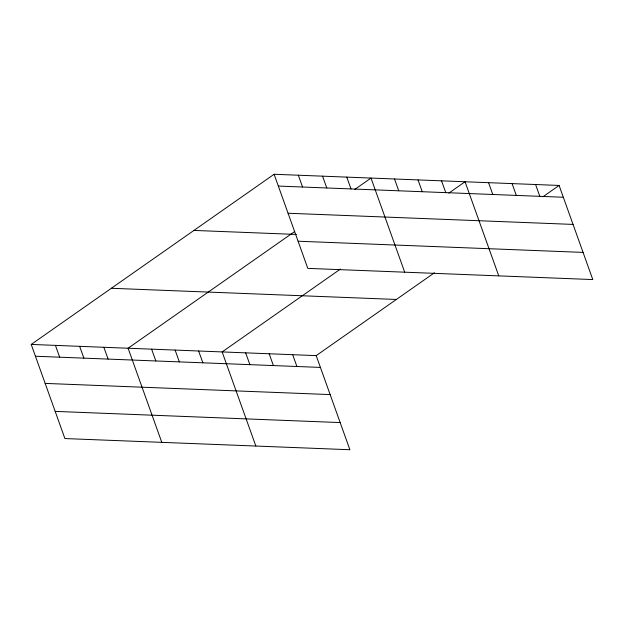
<?xml version="1.0" encoding="UTF-8"?>
<svg xmlns="http://www.w3.org/2000/svg" width="624" height="624" viewBox="0 0 624 624"><rect width="100%" height="100%" fill="white"/><g stroke="black" fill="none" stroke-linecap="round" stroke-linejoin="round"><path stroke-width="0.94" d="M31.2 344.432L316.196 355.618L349.892 449.732L64.904 438.555L31.2 344.432L274.108 174.268L559.096 185.445L592.8 279.568L307.804 268.382L274.108 174.268M294.7 231.52L128.099 348.231L161.795 442.354M354.822 189.407L371.007 178.066L404.703 272.189M340.423 269.069L222.144 351.92L255.848 446.043M448.867 193.097L465.052 181.756L498.755 275.878M316.196 355.618L434.468 272.758M542.911 196.786L559.096 185.445M278.335 186.069L563.324 197.254M288.062 213.236L573.05 224.414M193.947 230.42L296.486 234.445M298.077 241.223L583.073 252.4M111.361 288.28L396.349 299.458M35.428 356.242L320.424 367.419M45.154 383.401L330.143 394.586M55.177 411.388L340.166 422.573M535.587 184.525L539.815 196.334M512.078 183.604L516.305 195.406M488.561 182.676L492.788 194.485M441.542 180.835L445.77 192.644M418.025 179.915L422.253 191.716M394.516 178.987L398.744 190.796M346.78 177.115L351.008 188.924M322.553 176.163L326.781 187.972M298.334 175.219L302.562 187.021M292.679 354.689L296.907 366.499M269.17 353.769L273.398 365.578M245.661 352.849L249.889 364.65M198.635 351L202.862 362.809M175.118 350.08L179.345 361.889M151.609 349.159L155.836 360.961M103.873 347.287L108.1 359.089M79.646 346.336L83.873 358.137M55.427 345.384L59.654 357.193"/></g></svg>
